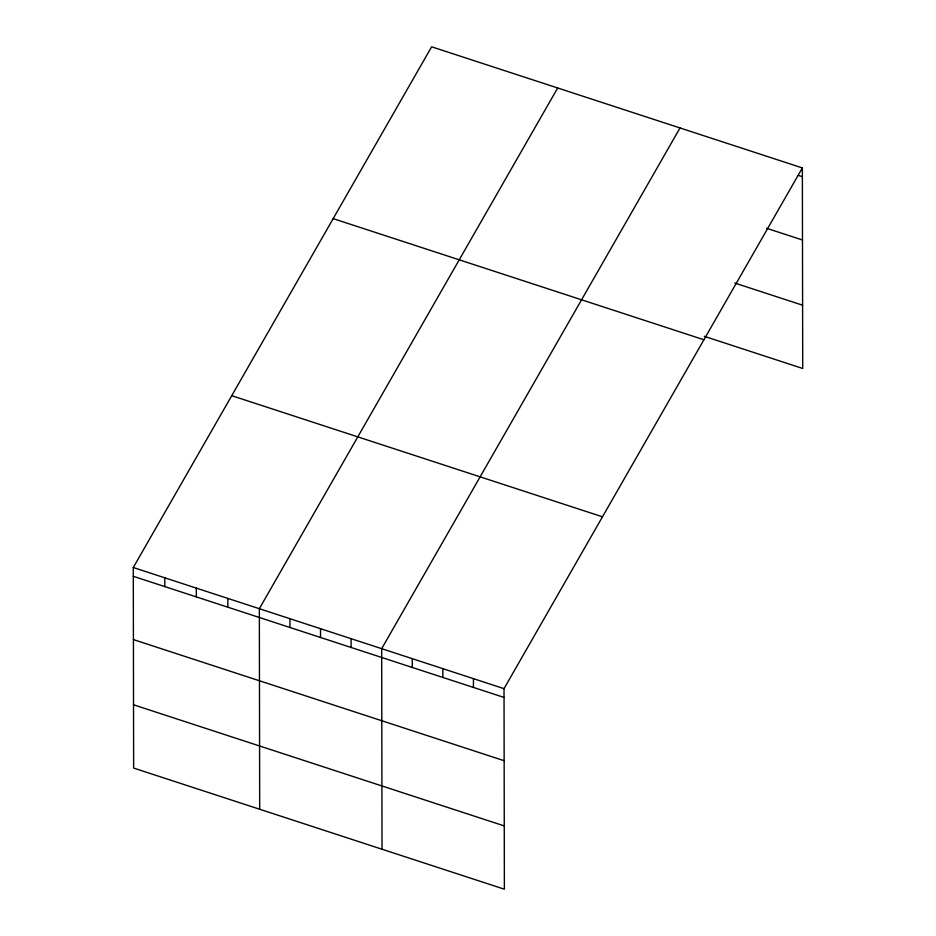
<?xml version="1.0" encoding="UTF-8"?>
<svg xmlns="http://www.w3.org/2000/svg" width="936" height="936" viewBox="0 0 936 936"><rect width="100%" height="100%" fill="white"/><g stroke="black" fill="none" stroke-linecap="round" stroke-linejoin="round"><path stroke-width="1.4" d="M802.363 167.93L504.024 688.65L504.375 889.2L133.637 768.07L133.286 567.52L431.625 46.8L802.363 167.93L802.714 368.48L704.305 336.328M557.68 87.984L259.342 608.704L259.681 809.254M680.016 127.963L381.677 648.671L382.028 849.233M798.396 175.418L802.386 176.728M766.584 228.279L802.491 240.002M734.783 283.046L802.608 305.206M333.169 218.638L703.919 339.768M231.73 395.682L602.48 516.812M133.286 567.52L504.024 688.65M133.298 576.307L504.048 697.437M133.415 639.592L504.153 760.722M133.52 704.785L504.27 825.915M473.44 678.647L473.452 687.445M442.857 668.655L442.868 677.453M412.273 658.663L412.285 667.462M351.094 638.68L351.105 647.478M320.51 628.688L320.521 637.486M289.926 618.696L289.938 627.494M227.822 598.408L227.834 607.195M196.314 588.112L196.326 596.899M164.794 577.816L164.818 586.603"/></g></svg>
